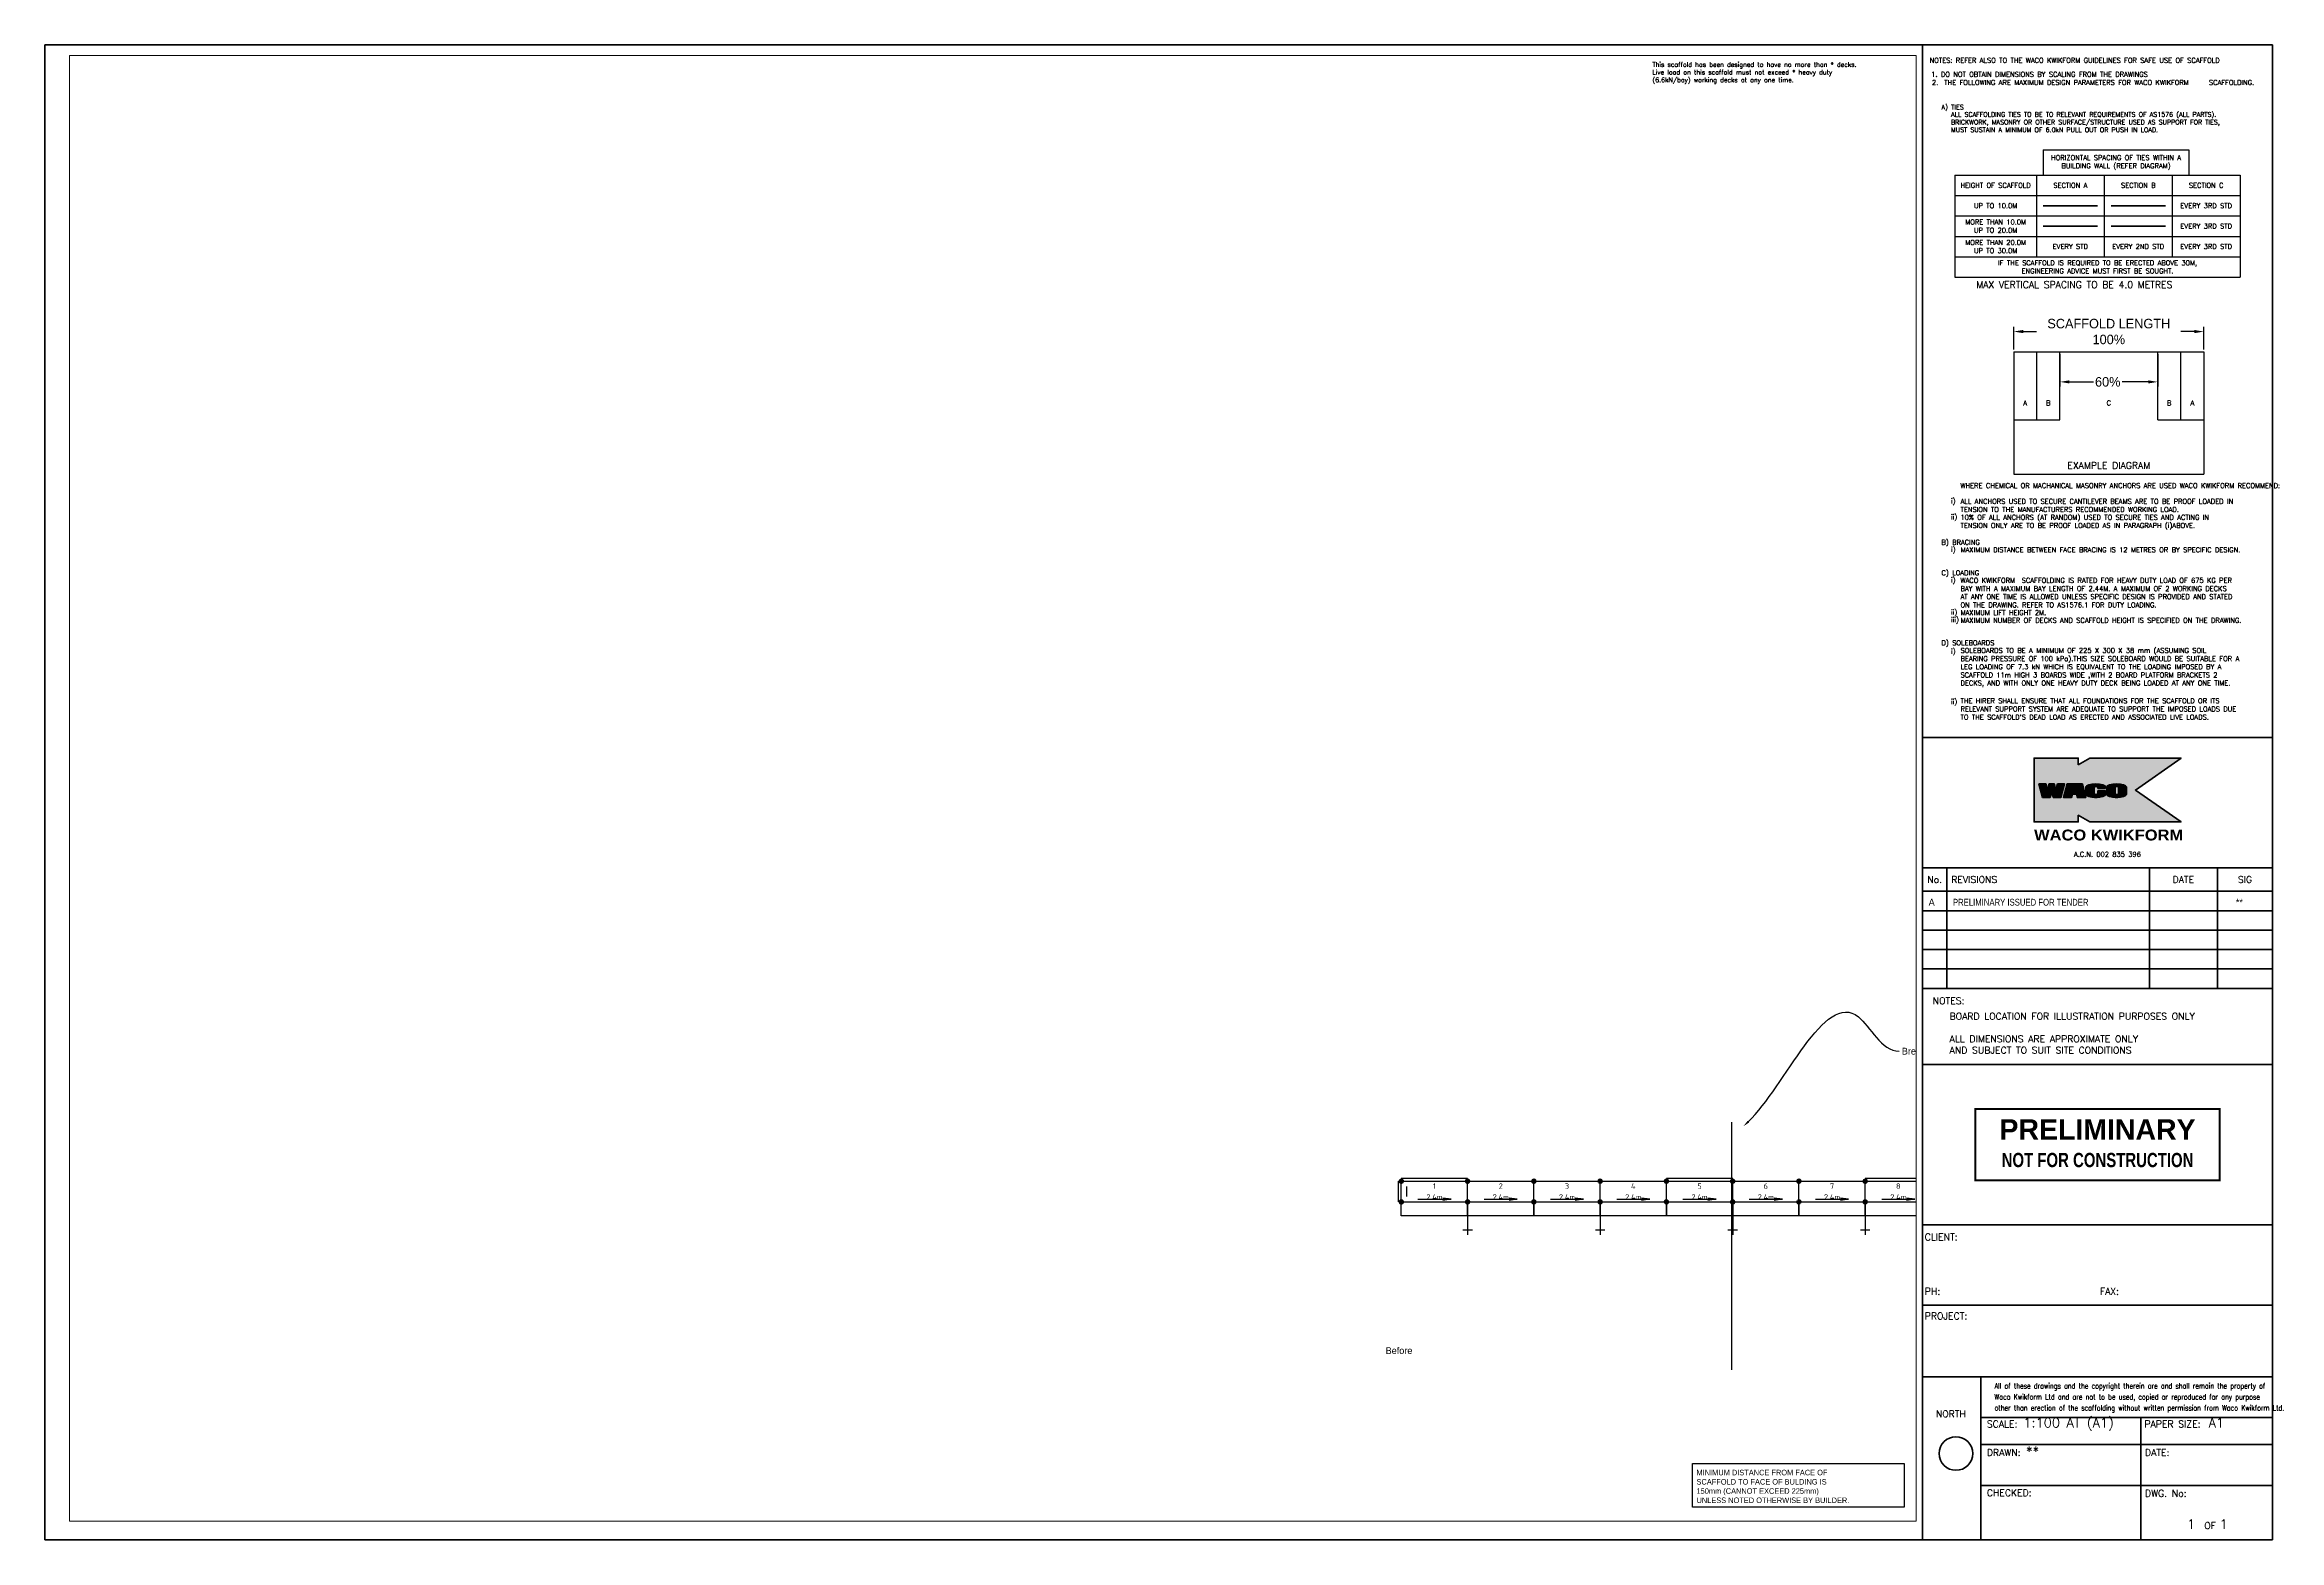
# Paper-space layout 'WACO Kwikform A1 Drawing Sheet' of a CAD drawing. Header units: millimetres. Extents: x 0 to 822, y 0 to 550.
# The model-space entities are those that its viewports show. They can reach past a viewport. Long polylines and large blocks are cut down to what shows.
import ezdxf
from ezdxf import colors
from ezdxf.entities.mleader import LeaderData, LeaderLine
from ezdxf.enums import TextEntityAlignment as Align
from ezdxf.math import Vec2, Vec3

# ---------------------------------------------------------------- set-up
doc = ezdxf.new("R2010")
doc.units = ezdxf.units.MM
doc.header["$PDMODE"] = 34
doc.header["$PDSIZE"] = -10
doc.linetypes.add('KwikScaf_DASHED', pattern=[3.75, 2.5, -1.25])
doc.linetypes.add('KwikScaf_Line', pattern=[1, 1, 0])
doc.layers.get('0').update_dxf_attribs({"linetype": 'CONTINUOUS'})
doc.layers.get('Defpoints').update_dxf_attribs({"linetype": 'CONTINUOUS'})
for name, color, linetype in [('DISTANCE', 3, 'CONTINUOUS'), ('KwikScaf Schematic', 7, 'CONTINUOUS'), ('PRELIMINARY', 7, 'CONTINUOUS'), ('RED', 8, 'CONTINUOUS')]:
    doc.layers.add(name, color=color, linetype=linetype)
for name, color, linetype, lineweight in [('Sheet 018', 10, 'CONTINUOUS', 18), ('Sheet 025', 7, 'CONTINUOUS', 25), ('Sheet 035', 5, 'CONTINUOUS', 35), ('Sheet 050', 130, 'CONTINUOUS', 50), ('Sheet 070', 180, 'CONTINUOUS', 70)]:
    doc.layers.add(name, color=color, linetype=linetype, lineweight=lineweight)
doc.layers.add('Viewport', color=7, linetype='CONTINUOUS', plot=False)
doc.styles.add('ARCH', font='archd.shx', dxfattribs={"height": 250})
doc.styles.add('KwikScaf ISO', font='isocp.shx')
doc.styles.add('ROMANS', font='romans')
doc.styles.add('STAMP', font='ARIALBD.TTF')
doc.styles.add('WACO', font='ariblk.TTF')
doc.dimstyles.new('ISO-35', dxfattribs={"dimscale": 0, "dimtxt": 3.5, "dimasz": 3.5, "dimexe": 1.75, "dimexo": 0.875, "dimgap": 0.875, "dimtad": 1, "dimdsep": 46, "dimtxsty": 'Standard', "dimcen": 3.5, "dimadec": 0, "dimazin": 0, "dimtfac": 1, "dimtmove": 2, "dimatfit": 3, "dimfxl": 1, "dimtolj": 1, "dimtzin": 0, "dimarcsym": 0})
pattern_1 = [(0, (0, 0), (0, 0.174625), [0.127, -0.047625]), (90, (0, 0), (-0.174625, 1e-17), [0.127, -0.047625])]

# ---------------------------------------------------------------- blocks, each defined once
blk = doc.blocks.new('REVDES')
at = {"style": 'ARCH'}
for tag, p in [('01', (2.31, 1.87)), ('03', (87.68, 1.87)), ('04', (115.37, 1.87))]:
    blk.add_attdef(tag, p, '', height=2.5, dxfattribs=at)
at = {"style": 'ARCH', "width": 0.85}
blk.add_attdef('02', (11.25, 1.87), '', height=2.5, dxfattribs=at)
blk = doc.blocks.new('PREL')
at = {"layer": 'RED', "const_width": 100}
blk.add_lwpolyline([(6000, 1750), (-6000, 1750), (-6000, -1750), (6000, -1750)], close=True, dxfattribs=at)
at = {"layer": 'RED', "style": 'STAMP'}
blk.add_text('PRELIMINARY', height=1000, dxfattribs=at).set_placement((0, 750), align=Align.MIDDLE)
at = {"layer": 'RED', "style": 'STAMP', "width": 0.75}
blk.add_text('NOT FOR CONSTRUCTION', height=700, dxfattribs=at).set_placement((0, -750), align=Align.MIDDLE)
blk = doc.blocks.new('*D29')
at = {"color": 0, "lineweight": -2}
for p, q in [((724.69, 437.85), (724.69, 446.22)), ((728.19, 444.47), (733.14, 444.47)), ((791.19, 444.47), (786.23, 444.47)), ((794.69, 437.85), (794.69, 446.22))]:
    blk.add_line(p, q, dxfattribs=at)
at = {"color": 0}
for points in [[(728.19, 445.06), (728.19, 443.89), (724.69, 444.47)], [(791.19, 445.06), (791.19, 443.89), (794.69, 444.47)]]:
    blk.add_solid(points, dxfattribs=at)
at = {"layer": 'Defpoints', "color": 0}
for p in [(794.69, 444.47), (724.69, 436.98), (794.69, 436.98)]:
    blk.add_point(p, dxfattribs=at)
at = {"color": 0, "insert": (759.69, 444.47), "char_height": 3.5, "attachment_point": 5}
blk.add_mtext('\\A1;SCAFFOLD LENGTH\\P100%', dxfattribs=at)
blk = doc.blocks.new('*D30')
at = {"color": 0, "lineweight": -2}
for p, q in [((741.69, 436.1), (741.69, 424.21)), ((777.69, 436.1), (777.69, 424.21)), ((745.19, 425.96), (754.05, 425.96)), ((774.19, 425.96), (764.55, 425.96))]:
    blk.add_line(p, q, dxfattribs=at)
at = {"color": 0}
for points in [[(745.19, 426.54), (745.19, 425.38), (741.69, 425.96)], [(774.19, 426.54), (774.19, 425.38), (777.69, 425.96)]]:
    blk.add_solid(points, dxfattribs=at)
at = {"layer": 'Defpoints', "color": 0}
for p in [(741.69, 436.98), (777.69, 436.98), (777.69, 425.96)]:
    blk.add_point(p, dxfattribs=at)
at = {"color": 0, "insert": (759.3, 425.96), "char_height": 3.5, "attachment_point": 5}
blk.add_mtext('\\A1;60%', dxfattribs=at)
blk = doc.blocks.new('REVISED TITLE')
at = {"layer": 'Sheet 025', "style": 'ROMANS'}
for s, p in [('CLIENT:', (-128.05, 110.15)), ('PH:', (-128.05, 90.15)), ('FAX:', (-63.6, 90.15)), ('PROJECT:', (-128.05, 81.06)), ('SCALE:', (-105.19, 41.33)), ('PAPER SIZE:', (-47.19, 41.33)), ('DRAWN:', (-105.19, 30.85)), ('DATE:', (-46.99, 30.85)), ('CHECKED:', (-105.19, 16.04)), ('DWG. No:', (-46.99, 15.86)), ('OF', (-25.18, 3.98))]:
    blk.add_text(s, height=2.5, dxfattribs=at).set_placement(p)
at = {"layer": 'Sheet 035', "style": 'ROMANS'}
for tag, p in [('CLIENT_CONTACT', (-110.61, 110.15)), ('COMPANY', (-110.61, 105.15)), ('ADDRESS_STREET', (-110.61, 100.15)), ('CITY', (-110.61, 95.15)), ('PHONE_NO.', (-110.61, 90.15)), ('FAX_NO.', (-46.16, 90.15)), ('PROJECT_TITLE:', (-110.61, 81.06)), ('PROJECT_DESCRIPTION', (-110.61, 76.06)), ('PROJECT_DESCRIPTION_2', (-110.61, 71.06)), ('PROJECT_DESCRIPTION_3', (-110.61, 66.06)), ('PROJECT_DESCRIPTION_4', (-110.61, 61.06)), ('SCALE', (-91.76, 41.33)), ('PAPER_SIZE', (-23.56, 41.33)), ('DRAFTSMAN', (-90.76, 30.85)), ('DATE', (-35.55, 30.85)), ('DWG_NO', (-46.15, 9.93))]:
    blk.add_attdef(tag, p, '', height=3.5, dxfattribs=at)
for tag, p in [('PAGE_NO.', (-30.05, 3.98)), ('OF_PAGES.', (-18.05, 3.98))]:
    blk.add_attdef(tag, text='', height=3.5, dxfattribs=at).set_placement(p, align=Align.CENTER)
blk = doc.blocks.new('WACO LOGO')
h = blk.add_hatch()
h.set_pattern_fill('ANGLE', color=140, scale=0.025, style=0)
h.set_pattern_definition(pattern_1)
h.paths.add_polyline_path([(493.69, 275.27), (494.27, 273.1), (497.09, 273.1), (498.42, 278.06), (495.82, 278.06), (495.23, 275.87), (494.64, 278.06), (492.73, 278.06), (492.14, 275.87), (491.55, 278.06), (488.96, 278.06), (490.29, 273.1), (493.11, 273.1)])
h = blk.add_hatch()
h.set_pattern_fill('ANGLE', color=140, scale=0.025, style=0)
h.set_pattern_definition(pattern_1)
h.paths.add_polyline_path([(504.96, 278.06), (499.32, 278.06), (497.99, 273.1), (501.01, 273.1), (501.33, 274.31), (502.79, 274.31), (503.11, 273.1), (506.29, 273.1)])
h.paths.add_polyline_path([(502.14, 276.71), (502.6, 274.99), (501.68, 274.99)], flags=16)
h = blk.add_hatch()
h.set_pattern_fill('ANGLE', color=140, scale=0.025, style=0)
h.set_pattern_definition(pattern_1)
edge = h.paths.add_edge_path()
edge.add_ellipse((509.97, 276.84), major_axis=(-0.658, 0), ratio=0.455652, start_angle=180, end_angle=360, ccw=False)
edge.add_line((510.63, 276.84), (510.63, 276.42))
edge.add_line((510.63, 276.42), (513.49, 276.42))
edge.add_line((513.49, 276.42), (513.49, 276.96))
edge.add_ellipse((509.88, 276.96), major_axis=(-3.61, 0), ratio=0.304653, start_angle=180, end_angle=360)
edge.add_line((506.27, 276.96), (506.27, 274.2))
edge.add_ellipse((509.88, 274.2), major_axis=(-3.61, 0), ratio=0.304653, start_angle=0, end_angle=180)
edge.add_line((513.49, 274.2), (513.49, 275.5))
edge.add_line((513.49, 275.5), (510.63, 275.5))
edge.add_line((510.63, 275.5), (510.63, 274.44))
edge.add_ellipse((509.97, 274.48), major_axis=(-0.658, 0), ratio=0.455652, start_angle=0, end_angle=180, ccw=False)
edge.add_line((509.31, 274.48), (509.31, 276.88))
h = blk.add_hatch()
h.set_pattern_fill('ANGLE', color=140, scale=0.025, style=0)
h.set_pattern_definition(pattern_1)
edge = h.paths.add_edge_path()
edge.add_ellipse((517.56, 276.96), major_axis=(-3.61, 0), ratio=0.304653, start_angle=180, end_angle=360)
edge.add_line((513.95, 276.96), (513.95, 274.2))
edge.add_ellipse((517.56, 274.2), major_axis=(-3.61, 0), ratio=0.304653, start_angle=0, end_angle=180)
edge.add_line((521.17, 274.2), (521.17, 276.96))
edge = h.paths.add_edge_path(flags=16)
edge.add_ellipse((517.65, 276.84), major_axis=(-0.658, 0), ratio=0.455652, start_angle=180, end_angle=360, ccw=False)
edge.add_line((518.31, 276.84), (518.31, 274.44))
edge.add_ellipse((517.65, 274.48), major_axis=(-0.658, 0), ratio=0.455652, start_angle=0, end_angle=180, ccw=False)
edge.add_line((517, 274.48), (517, 276.88))
at = {"layer": 'Sheet 070'}
h = blk.add_hatch(color=51, dxfattribs=at)
h.paths.add_polyline_path([(501.68, 274.99), (502.6, 274.99), (502.14, 276.71)], flags=0)
h.paths.add_polyline_path([(506.29, 273.1), (504.96, 278.06), (499.32, 278.06), (497.99, 273.1), (501.01, 273.1), (501.33, 274.31), (502.79, 274.31), (503.11, 273.1)], flags=16)
h.paths.add_polyline_path([(490.29, 273.1), (488.96, 278.06), (491.55, 278.06), (492.14, 275.87), (492.73, 278.06), (494.64, 278.06), (495.23, 275.87), (495.82, 278.06), (498.42, 278.06), (497.09, 273.1), (494.27, 273.1), (493.69, 275.27), (493.11, 273.1)], flags=16)
h.paths.add_polyline_path([(503.44, 285.06), (503.44, 287.56), (487.19, 287.56), (487.19, 264.06), (503.44, 264.06), (503.44, 266.56), (507.77, 264.06), (541.27, 264.06), (524.49, 275.81), (541.27, 287.56), (507.77, 287.56)])
edge = h.paths.add_edge_path(flags=16)
edge.add_line((510.63, 274.48), (510.63, 275.5))
edge.add_line((510.63, 275.5), (513.49, 275.5))
edge.add_line((513.49, 275.5), (513.49, 274.2))
edge.add_ellipse((509.88, 274.2), major_axis=(-3.61, 0), ratio=0.304653, start_angle=0, end_angle=180, ccw=False)
edge.add_line((506.27, 274.2), (506.27, 276.96))
edge.add_ellipse((509.88, 276.96), major_axis=(-3.61, 0), ratio=0.304653, start_angle=180, end_angle=360, ccw=False)
edge.add_line((513.49, 276.96), (513.49, 276.42))
edge.add_line((513.49, 276.42), (510.63, 276.42))
edge.add_line((510.63, 276.42), (510.63, 276.84))
edge.add_ellipse((509.97, 276.84), major_axis=(-0.658, 0), ratio=0.455652, start_angle=180, end_angle=360)
edge.add_line((509.31, 276.84), (509.31, 274.48))
edge.add_ellipse((509.97, 274.48), major_axis=(-0.658, 0), ratio=0.455652, start_angle=0, end_angle=180)
edge = h.paths.add_edge_path(flags=16)
edge.add_ellipse((517.56, 274.2), major_axis=(-3.61, 0), ratio=0.304653, start_angle=0, end_angle=180, ccw=False)
edge.add_line((513.95, 274.2), (513.95, 276.96))
edge.add_ellipse((517.56, 276.96), major_axis=(-3.61, 0), ratio=0.304653, start_angle=180, end_angle=360, ccw=False)
edge.add_line((521.17, 276.96), (521.17, 274.2))
edge = h.paths.add_edge_path(flags=0)
edge.add_line((517, 276.84), (517, 274.48))
edge.add_ellipse((517.65, 274.48), major_axis=(-0.658, 0), ratio=0.455652, start_angle=0, end_angle=180)
edge.add_line((518.31, 274.48), (518.31, 276.84))
edge.add_ellipse((517.65, 276.84), major_axis=(-0.658, 0), ratio=0.455652, start_angle=180, end_angle=360)
for p, q in [((506.27, 276.96), (506.27, 274.2)), ((509.31, 276.84), (509.31, 274.48)), ((510.63, 276.84), (510.63, 276.42)), ((510.63, 276.42), (513.49, 276.42)), ((513.49, 276.42), (513.49, 276.96)), ((513.95, 276.96), (513.95, 274.2)), ((517, 276.84), (517, 274.48)), ((518.31, 276.84), (518.31, 274.48)), ((521.17, 274.2), (521.17, 276.96))]:
    blk.add_line(p, q, dxfattribs=at)
at = {"layer": 'Sheet 070', "color": 7}
blk.add_lwpolyline([(503.44, 285.06), (503.44, 287.56), (487.19, 287.56), (487.19, 264.06), (503.44, 264.06), (503.44, 266.56), (507.77, 264.06), (541.27, 264.06), (524.49, 275.81), (541.27, 287.56), (507.77, 287.56)], close=True, dxfattribs=at)
at = {"layer": 'Sheet 070'}
for points in [[(490.29, 273.1), (488.96, 278.06), (491.55, 278.06), (492.14, 275.87), (492.73, 278.06), (494.64, 278.06), (495.23, 275.87), (495.82, 278.06), (498.42, 278.06), (497.09, 273.1), (494.27, 273.1), (493.69, 275.27), (493.11, 273.1), (490.29, 273.1)], [(506.29, 273.1), (504.96, 278.06), (499.32, 278.06), (497.99, 273.1), (501.01, 273.1), (501.33, 274.31), (502.79, 274.31), (503.11, 273.1)], [(501.68, 274.99), (502.6, 274.99), (502.14, 276.71)]]:
    blk.add_lwpolyline(points, close=True, dxfattribs=at)
blk.add_lwpolyline([(510.63, 274.48), (510.63, 275.5), (513.49, 275.5), (513.49, 274.2)], dxfattribs=at)
for centre, major_axis, ratio in [((509.88, 276.96), (-3.61, 0), 0.304653), ((509.97, 276.84), (-0.658, 0), 0.455652), ((517.56, 276.96), (-3.61, 0), 0.304653), ((517.65, 276.84), (-0.658, 0), 0.455652)]:
    blk.add_ellipse(centre, major_axis=major_axis, ratio=ratio, start_param=3.141593, end_param=6.283185, dxfattribs=at)
at = {"layer": 'Sheet 070', "extrusion": (0, 0, -1)}
for centre, major_axis, ratio in [((509.88, 274.2), (-3.61, 0), 0.304653), ((509.97, 274.48), (-0.658, 0), 0.455652), ((517.56, 274.2), (-3.61, 0), 0.304653), ((517.65, 274.48), (-0.658, 0), 0.455652)]:
    blk.add_ellipse(centre, major_axis=major_axis, ratio=ratio, start_param=3.141593, end_param=6.283185, dxfattribs=at)

msp = doc.modelspace()

# ---------------------------------------------------------------- linework, layer by layer
msp.add_line((57182, 12275), (57182, 3154))
at = {"layer": 'KwikScaf Schematic', "color": 3, "linetype": 'KwikScaf_DASHED'}
for p, q in [((44925, 9336), (44925, 10098)), ((47464, 10198), (45025, 10198)), ((45225, 9536), (45225, 9898)), ((57220, 10198), (54781, 10198)), ((64537, 10198), (62098, 10198))]:
    msp.add_line(p, q, dxfattribs=at)
at = {"layer": 'KwikScaf Schematic', "color": 3, "linetype": 'KwikScaf_Line'}
for p, q in [((45025, 10098), (47464, 10098)), ((45025, 9336), (45025, 10098)), ((47464, 9336), (47464, 10098)), ((47464, 10098), (49903, 10098)), ((49903, 9336), (49903, 10098)), ((49903, 10098), (52342, 10098)), ((52342, 9336), (52342, 10098)), ((52342, 10098), (54781, 10098)), ((54781, 9336), (54781, 10098)), ((54781, 10098), (57220, 10098)), ((57220, 9336), (57220, 10098)), ((57220, 10098), (59659, 10098)), ((59659, 9336), (59659, 10098)), ((59659, 10098), (62098, 10098)), ((62098, 9336), (62098, 10098)), ((62098, 10098), (64537, 10098)), ((45025, 9336), (47464, 9336)), ((45025, 8828), (45025, 9336)), ((45634, 9431), (46854, 9431)), ((46854, 9431), (46549, 9479)), ((46854, 9431), (46549, 9383)), ((47464, 9336), (47464, 8828)), ((47464, 9336), (49903, 9336)), ((47464, 8828), (47464, 9336)), ((48073, 9431), (49293, 9431)), ((49293, 9431), (48988, 9479)), ((49293, 9431), (48988, 9383)), ((49903, 9336), (49903, 8828)), ((49903, 9336), (52342, 9336)), ((49903, 8828), (49903, 9336)), ((50512, 9431), (51732, 9431)), ((51732, 9431), (51427, 9479)), ((51732, 9431), (51427, 9383)), ((52342, 9336), (52342, 8828)), ((52342, 9336), (54781, 9336)), ((52342, 8828), (52342, 9336)), ((52951, 9431), (54171, 9431)), ((54171, 9431), (53866, 9479)), ((54171, 9431), (53866, 9383)), ((54781, 9336), (54781, 8828)), ((54781, 9336), (57220, 9336)), ((54781, 8828), (54781, 9336)), ((55390, 9431), (56610, 9431)), ((56610, 9431), (56305, 9479)), ((56610, 9431), (56305, 9383)), ((57220, 9336), (57220, 8828)), ((57220, 9336), (59659, 9336)), ((57220, 8828), (57220, 9336)), ((57829, 9431), (59049, 9431)), ((59049, 9431), (58744, 9479)), ((59049, 9431), (58744, 9383)), ((59659, 9336), (59659, 8828)), ((59659, 9336), (62098, 9336)), ((59659, 8828), (59659, 9336)), ((60268, 9431), (61488, 9431)), ((61488, 9431), (61183, 9479)), ((61488, 9431), (61183, 9383)), ((62098, 9336), (62098, 8828)), ((62098, 9336), (64537, 9336)), ((62098, 8828), (62098, 9336)), ((62707, 9431), (63927, 9431)), ((63927, 9431), (63622, 9479)), ((63927, 9431), (63622, 9383)), ((47464, 8828), (45025, 8828)), ((47289, 8303), (47639, 8303)), ((47464, 8828), (47464, 8128)), ((49903, 8828), (47464, 8828)), ((52342, 8828), (49903, 8828)), ((52167, 8303), (52517, 8303)), ((52342, 8828), (52342, 8128)), ((54781, 8828), (52342, 8828)), ((57220, 8828), (54781, 8828)), ((57045, 8303), (57395, 8303)), ((57220, 8828), (57220, 8128)), ((59659, 8828), (57220, 8828)), ((62098, 8828), (59659, 8828)), ((61923, 8303), (62273, 8303)), ((62098, 8828), (62098, 8128)), ((64537, 8828), (62098, 8828))]:
    msp.add_line(p, q, dxfattribs=at)
for points in [[(45025, 10148, 100, 100, -0.198912), (45060, 10133, 100, 100, -0.198912), (45075, 10098, 100, 100, -0.198912), (45060, 10062, 100, 100, -0.198912), (45025, 10048, 100, 100, -0.198912), (44989, 10062, 100, 100, -0.198912), (44975, 10098, 100, 100, -0.198912), (44989, 10133, 100, 100, -0.198912)], [(47464, 10148, 100, 100, -0.198912), (47499, 10133, 100, 100, -0.198912), (47514, 10098, 100, 100, -0.198912), (47499, 10062, 100, 100, -0.198912), (47464, 10048, 100, 100, -0.198912), (47428, 10062, 100, 100, -0.198912), (47414, 10098, 100, 100, -0.198912), (47428, 10133, 100, 100, -0.198912)], [(47464, 10148, 100, 100, -0.198912), (47499, 10133, 100, 100, -0.198912), (47514, 10098, 100, 100, -0.198912), (47499, 10062, 100, 100, -0.198912), (47464, 10048, 100, 100, -0.198912), (47428, 10062, 100, 100, -0.198912), (47414, 10098, 100, 100, -0.198912), (47428, 10133, 100, 100, -0.198912)], [(49903, 10148, 100, 100, -0.198912), (49938, 10133, 100, 100, -0.198912), (49953, 10098, 100, 100, -0.198912), (49938, 10062, 100, 100, -0.198912), (49903, 10048, 100, 100, -0.198912), (49867, 10062, 100, 100, -0.198912), (49853, 10098, 100, 100, -0.198912), (49867, 10133, 100, 100, -0.198912)], [(49903, 10148, 100, 100, -0.198912), (49938, 10133, 100, 100, -0.198912), (49953, 10098, 100, 100, -0.198912), (49938, 10062, 100, 100, -0.198912), (49903, 10048, 100, 100, -0.198912), (49867, 10062, 100, 100, -0.198912), (49853, 10098, 100, 100, -0.198912), (49867, 10133, 100, 100, -0.198912)], [(52342, 10148, 100, 100, -0.198912), (52377, 10133, 100, 100, -0.198912), (52392, 10098, 100, 100, -0.198912), (52377, 10062, 100, 100, -0.198912), (52342, 10048, 100, 100, -0.198912), (52306, 10062, 100, 100, -0.198912), (52292, 10098, 100, 100, -0.198912), (52306, 10133, 100, 100, -0.198912)], [(52342, 10148, 100, 100, -0.198912), (52377, 10133, 100, 100, -0.198912), (52392, 10098, 100, 100, -0.198912), (52377, 10062, 100, 100, -0.198912), (52342, 10048, 100, 100, -0.198912), (52306, 10062, 100, 100, -0.198912), (52292, 10098, 100, 100, -0.198912), (52306, 10133, 100, 100, -0.198912)], [(54781, 10148, 100, 100, -0.198912), (54816, 10133, 100, 100, -0.198912), (54831, 10098, 100, 100, -0.198912), (54816, 10062, 100, 100, -0.198912), (54781, 10048, 100, 100, -0.198912), (54745, 10062, 100, 100, -0.198912), (54731, 10098, 100, 100, -0.198912), (54745, 10133, 100, 100, -0.198912)], [(54781, 10148, 100, 100, -0.198912), (54816, 10133, 100, 100, -0.198912), (54831, 10098, 100, 100, -0.198912), (54816, 10062, 100, 100, -0.198912), (54781, 10048, 100, 100, -0.198912), (54745, 10062, 100, 100, -0.198912), (54731, 10098, 100, 100, -0.198912), (54745, 10133, 100, 100, -0.198912)], [(57220, 10148, 100, 100, -0.198912), (57255, 10133, 100, 100, -0.198912), (57270, 10098, 100, 100, -0.198912), (57255, 10062, 100, 100, -0.198912), (57220, 10048, 100, 100, -0.198912), (57184, 10062, 100, 100, -0.198912), (57170, 10098, 100, 100, -0.198912), (57184, 10133, 100, 100, -0.198912)], [(57220, 10148, 100, 100, -0.198912), (57255, 10133, 100, 100, -0.198912), (57270, 10098, 100, 100, -0.198912), (57255, 10062, 100, 100, -0.198912), (57220, 10048, 100, 100, -0.198912), (57184, 10062, 100, 100, -0.198912), (57170, 10098, 100, 100, -0.198912), (57184, 10133, 100, 100, -0.198912)], [(59659, 10148, 100, 100, -0.198912), (59694, 10133, 100, 100, -0.198912), (59709, 10098, 100, 100, -0.198912), (59694, 10062, 100, 100, -0.198912), (59659, 10048, 100, 100, -0.198912), (59623, 10062, 100, 100, -0.198912), (59609, 10098, 100, 100, -0.198912), (59623, 10133, 100, 100, -0.198912)], [(59659, 10148, 100, 100, -0.198912), (59694, 10133, 100, 100, -0.198912), (59709, 10098, 100, 100, -0.198912), (59694, 10062, 100, 100, -0.198912), (59659, 10048, 100, 100, -0.198912), (59623, 10062, 100, 100, -0.198912), (59609, 10098, 100, 100, -0.198912), (59623, 10133, 100, 100, -0.198912)], [(62098, 10148, 100, 100, -0.198912), (62133, 10133, 100, 100, -0.198912), (62148, 10098, 100, 100, -0.198912), (62133, 10062, 100, 100, -0.198912), (62098, 10048, 100, 100, -0.198912), (62062, 10062, 100, 100, -0.198912), (62048, 10098, 100, 100, -0.198912), (62062, 10133, 100, 100, -0.198912)], [(62098, 10148, 100, 100, -0.198912), (62133, 10133, 100, 100, -0.198912), (62148, 10098, 100, 100, -0.198912), (62133, 10062, 100, 100, -0.198912), (62098, 10048, 100, 100, -0.198912), (62062, 10062, 100, 100, -0.198912), (62048, 10098, 100, 100, -0.198912), (62062, 10133, 100, 100, -0.198912)], [(47464, 9386, 100, 100, -0.198912), (47499, 9371, 100, 100, -0.198912), (47514, 9336, 100, 100, -0.198912), (47499, 9300, 100, 100, -0.198912), (47464, 9286, 100, 100, -0.198912), (47428, 9300, 100, 100, -0.198912), (47414, 9336, 100, 100, -0.198912), (47428, 9371, 100, 100, -0.198912)], [(49903, 9386, 100, 100, -0.198912), (49938, 9371, 100, 100, -0.198912), (49953, 9336, 100, 100, -0.198912), (49938, 9300, 100, 100, -0.198912), (49903, 9286, 100, 100, -0.198912), (49867, 9300, 100, 100, -0.198912), (49853, 9336, 100, 100, -0.198912), (49867, 9371, 100, 100, -0.198912)], [(52342, 9386, 100, 100, -0.198912), (52377, 9371, 100, 100, -0.198912), (52392, 9336, 100, 100, -0.198912), (52377, 9300, 100, 100, -0.198912), (52342, 9286, 100, 100, -0.198912), (52306, 9300, 100, 100, -0.198912), (52292, 9336, 100, 100, -0.198912), (52306, 9371, 100, 100, -0.198912)], [(54781, 9386, 100, 100, -0.198912), (54816, 9371, 100, 100, -0.198912), (54831, 9336, 100, 100, -0.198912), (54816, 9300, 100, 100, -0.198912), (54781, 9286, 100, 100, -0.198912), (54745, 9300, 100, 100, -0.198912), (54731, 9336, 100, 100, -0.198912), (54745, 9371, 100, 100, -0.198912)], [(57220, 9386, 100, 100, -0.198912), (57255, 9371, 100, 100, -0.198912), (57270, 9336, 100, 100, -0.198912), (57255, 9300, 100, 100, -0.198912), (57220, 9286, 100, 100, -0.198912), (57184, 9300, 100, 100, -0.198912), (57170, 9336, 100, 100, -0.198912), (57184, 9371, 100, 100, -0.198912)], [(59659, 9386, 100, 100, -0.198912), (59694, 9371, 100, 100, -0.198912), (59709, 9336, 100, 100, -0.198912), (59694, 9300, 100, 100, -0.198912), (59659, 9286, 100, 100, -0.198912), (59623, 9300, 100, 100, -0.198912), (59609, 9336, 100, 100, -0.198912), (59623, 9371, 100, 100, -0.198912)], [(62098, 9386, 100, 100, -0.198912), (62133, 9371, 100, 100, -0.198912), (62148, 9336, 100, 100, -0.198912), (62133, 9300, 100, 100, -0.198912), (62098, 9286, 100, 100, -0.198912), (62062, 9300, 100, 100, -0.198912), (62048, 9336, 100, 100, -0.198912), (62062, 9371, 100, 100, -0.198912)]]:
    msp.add_lwpolyline(points, format="xyseb", close=True, dxfattribs=at)
at = {"layer": 'KwikScaf Schematic', "color": 3, "linetype": 'KwikScaf_Line', "const_width": 100}
for points in [[(45025, 9386, -0.198912), (45060, 9371, -0.198912), (45075, 9336, -0.198912), (45060, 9300, -0.198912), (45025, 9286, -0.198912), (44989, 9300, -0.198912), (44975, 9336, -0.198912), (44989, 9371, -0.198912)], [(47464, 9386, -0.198912), (47499, 9371, -0.198912), (47514, 9336, -0.198912), (47499, 9300, -0.198912), (47464, 9286, -0.198912), (47428, 9300, -0.198912), (47414, 9336, -0.198912), (47428, 9371, -0.198912)], [(49903, 9386, -0.198912), (49938, 9371, -0.198912), (49953, 9336, -0.198912), (49938, 9300, -0.198912), (49903, 9286, -0.198912), (49867, 9300, -0.198912), (49853, 9336, -0.198912), (49867, 9371, -0.198912)], [(52342, 9386, -0.198912), (52377, 9371, -0.198912), (52392, 9336, -0.198912), (52377, 9300, -0.198912), (52342, 9286, -0.198912), (52306, 9300, -0.198912), (52292, 9336, -0.198912), (52306, 9371, -0.198912)], [(54781, 9386, -0.198912), (54816, 9371, -0.198912), (54831, 9336, -0.198912), (54816, 9300, -0.198912), (54781, 9286, -0.198912), (54745, 9300, -0.198912), (54731, 9336, -0.198912), (54745, 9371, -0.198912)], [(57220, 9386, -0.198912), (57255, 9371, -0.198912), (57270, 9336, -0.198912), (57255, 9300, -0.198912), (57220, 9286, -0.198912), (57184, 9300, -0.198912), (57170, 9336, -0.198912), (57184, 9371, -0.198912)], [(59659, 9386, -0.198912), (59694, 9371, -0.198912), (59709, 9336, -0.198912), (59694, 9300, -0.198912), (59659, 9286, -0.198912), (59623, 9300, -0.198912), (59609, 9336, -0.198912), (59623, 9371, -0.198912)], [(62098, 9386, -0.198912), (62133, 9371, -0.198912), (62148, 9336, -0.198912), (62133, 9300, -0.198912), (62098, 9286, -0.198912), (62062, 9300, -0.198912), (62048, 9336, -0.198912), (62062, 9371, -0.198912)]]:
    msp.add_lwpolyline(points, format="xyb", close=True, dxfattribs=at)

# ---------------------------------------------------------------- texts
at = {"insert": (44447, 3991), "char_height": 250, "width": 8883.58, "attachment_point": 1, "style": 'ARCH'}
msp.add_mtext('Before', dxfattribs=at)
at = {"layer": 'KwikScaf Schematic', "style": 'KwikScaf ISO'}
for s, p in [('1', (46244, 9917)), ('2', (48683, 9917)), ('3', (51122, 9917)), ('4', (53561, 9917)), ('5', (56000, 9917)), ('6', (58439, 9917)), ('7', (60878, 9917)), ('8', (63317, 9917)), ('2.4m', (46244, 9517)), ('2.4m', (48683, 9517)), ('2.4m', (51122, 9517)), ('2.4m', (53561, 9517)), ('2.4m', (56000, 9517)), ('2.4m', (58439, 9517)), ('2.4m', (60878, 9517)), ('2.4m', (63317, 9517))]:
    msp.add_text(s, height=200, dxfattribs=at).set_placement(p, align=Align.MIDDLE_CENTER)

# ---------------------------------------------------------------- leaders
ml = msp.add_multileader_mtext('Standard')
ml.set_content('Break 2', color=256)
ml.set_leader_properties(color=256, linetype='ByLayer', lineweight=-1)
ml.build(insert=Vec2(0, 0))
ml.multileader.update_dxf_attribs({"leader_type": 2, "text_left_attachment_type": 2, "text_right_attachment_type": 2, "dogleg_length": 0.36, "arrow_head_size": 250})
ctx = ml.context
ctx.base_point, ctx.char_height, ctx.arrow_head_size, ctx.landing_gap_size, ctx.plane_origin = Vec3(63346, 14881), 250, 250, 100, Vec3(57617, 12117)
ctx.left_attachment, ctx.right_attachment = 2, 2
notes = []
notes.append((ctx, [(0, (1, 1, 0), (63346, 14881), (1, 0), 0.36, [(0, [(57617, 12117), (61845, 16145)], 0, [])])]))
ctx.mtext.insert, ctx.mtext.flow_direction = Vec3(63446, 15006), 5
for ctx, leaders in notes:
    for number, flags, end, landing, length, lines in leaders:
        leader = LeaderData()
        leader.index, (leader.has_last_leader_line, leader.has_dogleg_vector, leader.attachment_direction) = number, flags
        leader.last_leader_point, leader.dogleg_vector, leader.dogleg_length = Vec3(end), Vec3(landing), length
        for number, points, colour, breaks in lines:
            line = LeaderLine()
            line.index, line.vertices, line.color, line.breaks = number, Vec3.list(points), colors.encode_raw_color(colour), breaks
            leader.lines.append(line)
        ctx.leaders.append(leader)

psp = doc.layouts.new('WACO Kwikform A1 Drawing Sheet')

# ---------------------------------------------------------------- linework, layer by layer
at = {"layer": 'DISTANCE'}
psp.add_lwpolyline([(606.423, 28.066), (684.365, 28.066), (684.365, 11.949), (606.423, 11.949)], close=True, dxfattribs=at)
at = {"layer": 'Sheet 025', "color": 7}
for p, q in [((735.533, 511.3), (789.189, 511.3)), ((735.533, 511.3), (735.533, 502.002)), ((789.189, 511.3), (789.189, 502.002)), ((703.04, 502.002), (808.04, 502.002)), ((703.04, 502.002), (703.04, 464.502)), ((733.04, 502.002), (733.04, 472.002)), ((758.04, 502.002), (758.04, 472.002)), ((783.04, 502.002), (783.04, 472.002)), ((808.04, 502.002), (808.04, 464.502)), ((703.04, 494.502), (808.04, 494.502)), ((703.04, 487.002), (808.04, 487.002)), ((703.04, 479.502), (808.04, 479.502)), ((703.04, 472.002), (808.04, 472.002)), ((703.04, 464.502), (808.04, 464.502)), ((724.685, 436.977), (724.685, 391.977)), ((724.685, 436.977), (794.685, 436.977)), ((733.185, 411.977), (733.185, 436.977)), ((741.685, 411.977), (741.685, 436.977)), ((777.685, 411.977), (777.685, 436.977)), ((786.185, 411.977), (786.185, 436.977)), ((794.685, 436.977), (794.685, 391.977)), ((724.685, 411.977), (741.685, 411.977)), ((777.685, 411.977), (794.685, 411.977)), ((724.685, 391.977), (794.685, 391.977))]:
    psp.add_line(p, q, dxfattribs=at)
at = {"layer": 'Sheet 050', "color": 7}
for p, q in [((700.13, 202.862), (700.13, 247.241)), ((774.636, 202.862), (774.636, 247.241)), ((799.636, 202.862), (799.636, 247.241)), ((691.08, 238.562), (820, 238.562)), ((691.08, 231.422), (820, 231.422)), ((691.08, 224.282), (820, 224.282)), ((691.08, 217.142), (820, 217.142)), ((691.08, 210.002), (820, 210.002)), ((712.537, 45), (820, 45)), ((771.5, 0), (771.5, 45)), ((712.537, 35), (820, 35)), ((712.537, 20), (820, 20))]:
    psp.add_line(p, q, dxfattribs=at)
at = {"layer": 'Sheet 070', "color": 7}
for p, q in [((0, 550), (820, 550)), ((0, 0), (0, 550)), ((691.08, 550), (691.08, 0)), ((820, 550), (820, 0)), ((735.54, 490.752), (755.54, 490.752)), ((760.54, 490.752), (780.54, 490.752)), ((735.54, 483.252), (755.54, 483.252)), ((760.54, 483.252), (780.54, 483.252)), ((691.08, 295.143), (820, 295.143)), ((691.08, 247.241), (820, 247.241)), ((691.08, 202.862), (820, 202.862)), ((691.08, 174.812), (820, 174.812)), ((691.095, 115.865), (820, 115.865)), ((691.095, 86.347), (820, 86.347)), ((691.08, 60), (820, 60)), ((712.537, -0.18), (712.537, 59.82)), ((820, 0), (0, 0))]:
    psp.add_line(p, q, dxfattribs=at)
psp.add_circle((703.412, 31.743), 6.188, dxfattribs=at)

# ---------------------------------------------------------------- block references
psp.add_blockref('WACO LOGO', (245, 0))
at = {"color": 7}
ref = psp.add_blockref('REVDES', (691.08, 231.422), dxfattribs=at)
ref.add_attrib('01', 'A', (693.387, 233.295), dxfattribs={"height": 2.5, "style": 'ARCH'})
ref.add_attrib('02', 'PRELIMINARY ISSUED FOR TENDER', (702.328, 233.295), dxfattribs={"height": 2.5, "style": 'ARCH', "width": 0.85})
ref.add_attrib('04', '**', (806.452, 233.295), dxfattribs={"height": 2.5, "style": 'ARCH'})
psp.add_blockref('REVISED TITLE', (820, 0)).add_auto_attribs({'SCALE': '1:100 AT (A1)', 'PAPER_SIZE': 'A1', 'DRAFTSMAN': '**', 'PAGE_NO.': '1', 'OF_PAGES.': '1'})
at = {"layer": 'PRELIMINARY', "color": 7, "xscale": 0.0075, "yscale": 0.0075, "zscale": 0.0075}
psp.add_blockref('PREL', (755.54, 145.338), dxfattribs=at)

# ---------------------------------------------------------------- texts
at = {"layer": 'DISTANCE', "style": 'ARCH'}
for s, p in [('MINIMUM DISTANCE FROM FACE OF ', (607.944, 23.716)), ('SCAFFOLD TO FACE OF BULDING IS', (607.944, 20.316)), ('150mm (CANNOT EXCEED 225mm)', (607.944, 16.916)), ('UNLESS NOTED OTHERWISE BY BUILDER.', (607.944, 13.516))]:
    psp.add_text(s, height=2.04, dxfattribs=at).set_placement(p)
at = {"layer": 'Sheet 018', "color": 7, "style": 'ROMANS'}
for s, height, p in [('NOTES: REFER ALSO TO THE WACO KWIKFORM GUIDELINES FOR SAFE USE OF SCAFFOLD', 1.8, (693.735, 543.351)), ('1. DO NOT OBTAIN DIMENSIONS BY SCALING FROM THE DRAWINGS', 1.8, (694.353, 538.204)), ('2.', 1.8, (694.611, 535.204)), ('A) TIES', 1.7249, (698.111, 526.204)), ('i)', 1.8, (701.611, 381.262)), ('ii)', 1.8, (701.611, 375.39)), ('B) BRACING', 1.8, (698.111, 366.076)), ('i)', 1.8, (701.611, 363.434)), ('C) LOADING', 1.8, (698.111, 354.827)), ('i)', 1.8, (701.611, 352.186)), ('ii)', 1.8, (701.611, 340.342)), ('iii)', 1.8, (701.611, 337.582)), ('D) SOLEBOARDS', 1.8, (698.111, 329.06)), ('i)', 1.8, (701.611, 325.975)), ('ii)', 1.8, (701.611, 307.456))]:
    psp.add_text(s, height=height, dxfattribs=at).set_placement(p)
for s, p in [('A', (728.935, 418.227)), ('B', (737.435, 418.227)), ('C', (759.685, 418.227)), ('B', (781.935, 418.227)), ('A', (790.435, 418.227))]:
    psp.add_text(s, height=1.8, dxfattribs=at).set_placement(p, align=Align.MIDDLE_CENTER)
at = {"layer": 'Sheet 018', "color": 7, "style": 'WACO', "width": 0.982356}
psp.add_text('WACO KWIKFORM', height=4, dxfattribs=at).set_placement((732.189, 257.266), (787.077, 257.266), align=Align.FIT)
at = {"layer": 'Sheet 018', "color": 7, "style": 'ROMANS'}
psp.add_text('A.C.N. 002 835 396', height=1.8, dxfattribs=at).set_placement((759.181, 251.284), align=Align.CENTER)
at = {"layer": 'Sheet 018', "color": 7, "style": 'ROMANS', "width": 0.7}
for s, p in [('All of these drawings and the copyright therein are and shall remain the property of ', (717.637, 55.615)), ('Waco Kwikform Ltd and are not to be used, copied or reproduced for any purpose ', (717.637, 51.567)), ('other than erection of the scaffolding without written permission from Waco Kwikform Ltd.', (717.637, 47.52))]:
    psp.add_text(s, height=2, dxfattribs=at).set_placement(p)
at = {"layer": 'Sheet 018', "color": 7, "style": 'ROMANS'}
for s, insert, char_height, width, attachment_point in [('This scaffold has been designed to have no more than * decks.\\PLive load on this scaffold must not exceed * heavy duty \\P(6.6kN/bay) working decks at any one time.', (591.721, 543.564), 1.69993, 95.7239, 1), ('THE FOLLOWING ARE MAXIMUM DESIGN PARAMETERS FOR WACO KWIKFORM      SCAFFOLDING.', (699.111, 537.004), 1.8, 117.38945, 1), ('ALL SCAFFOLDING TIES TO BE TO RELEVANT REQUIREMENTS OF AS1576 (ALL PARTS). BRICKWORK, MASONRY OR OTHER SURFACE/STRUCTURE USED AS SUPPORT FOR TIES, MUST SUSTAIN A MINIMUM OF 6.0kN PULL OUT OR PUSH IN LOAD.', (701.611, 525.204), 1.699928, 114.8895, 1), ('HORIZONTAL SPACING OF TIES WITHIN A BUILDING WALL (REFER DIAGRAM)', (762.361, 506.651), 1.8, 52.43032, 5), ('HEIGHT OF SCAFFOLD', (718.04, 498.252), 1.8, 28, 5), ('SECTION A', (745.54, 498.252), 1.8, 20, 5), ('SECTION B', (770.54, 498.252), 1.8, 20, 5), ('SECTION C', (795.54, 498.252), 1.8, 20, 5), ('MORE THAN 10.0M UP TO 20.0M', (718.04, 483.252), 1.8, 28, 5), ('UP TO 10.0M', (718.04, 490.752), 1.8, 28, 5), ('EVERY 3RD STD', (795.54, 490.752), 1.8, 20, 5), ('MORE THAN 20.0M UP TO 30.0M', (718.04, 475.752), 1.8, 28, 5), ('EVERY 3RD STD', (795.54, 483.252), 1.8, 20, 5), ('IF THE SCAFFOLD IS REQUIRED TO BE ERECTED ABOVE 30M, ENGINEERING ADVICE MUST FIRST BE SOUGHT.', (755.54, 468.252), 1.8, 92.1925, 5), ('EVERY STD', (745.54, 475.752), 1.8, 20, 5), ('EVERY 2ND STD', (770.54, 475.752), 1.8, 20, 5), ('EVERY 3RD STD', (795.54, 475.752), 1.8, 20, 5), ('WHERE CHEMICAL OR MACHANICAL MASONRY ANCHORS ARE USED WACO KWIKFORM RECOMMEND:', (705.111, 388.716), 1.8, 111.3895, 1), ('ALL ANCHORS USED TO SECURE CANTILEVER BEAMS ARE TO BE PROOF LOADED IN TENSION TO THE MANUFACTURERS RECOMMENDED WORKING LOAD.', (705.111, 382.903), 1.8, 111.3895, 1), ('10% OF ALL ANCHORS (AT RANDOM) USED TO SECURE TIES AND ACTING IN    TENSION ONLY ARE TO BE PROOF LOADED AS IN PARAGRAPH (i)ABOVE.', (705.111, 377.042), 1.8, 111.3895, 1), ('MAXIMUM DISTANCE BETWEEN FACE BRACING IS 12 METRES OR BY SPECIFIC DESIGN.', (705.111, 365.076), 1.8, 111.3895, 1), ('WACO KWIKFORM  SCAFFOLDING IS RATED FOR HEAVY DUTY LOAD OF 675 KG PER BAY WITH A MAXIMUM BAY LENGTH OF 2.44M. A MAXIMUM OF 2 WORKING DECKS  AT ANY ONE TIME IS ALLOWED UNLESS SPECIFIC DESIGN IS PROVIDED AND STATED ON THE DRAWING. REFER TO AS1576.1 FOR DUTY LOADING.', (705.111, 353.827), 1.8, 111.3895, 1), ('MAXIMUM LIFT HEIGHT 2M.', (705.111, 341.993), 1.8, 117.0725, 1), ('MAXIMUM NUMBER OF DECKS AND SCAFFOLD HEIGHT IS SPECIFIED ON THE DRAWING.', (705.111, 339.149), 1.8, 111.3895, 1), ('SOLEBOARDS TO BE A MINIMUM OF 225 X 300 X 38 mm (ASSUMING SOIL   BEARING PRESSURE OF 100 kPa).THIS SIZE SOLEBOARD WOULD BE SUITABLE FOR A LEG LOADING OF 7.3 kN WHICH IS EQUIVALENT TO THE LOADING IMPOSED BY A SCAFFOLD 11m HIGH 3 BOARDS WIDE ,WITH 2 BOARD PLATFORM BRACKETS 2 DECKS, AND WITH ONLY ONE HEAVY DUTY DECK BEING LOADED AT ANY ONE TIME.', (705.111, 328.06), 1.8, 111.3895, 1), ("THE HIRER SHALL ENSURE THAT ALL FOUNDATIONS FOR THE SCAFFOLD OR ITS RELEVANT SUPPORT SYSTEM ARE ADEQUATE TO SUPPORT THE IMPOSED LOADS DUE TO THE SCAFFOLD'S DEAD LOAD AS ERECTED AND ASSOCIATED LIVE LOADS.", (705.111, 309.541), 1.8, 111.3895, 1)]:
    psp.add_mtext(s, dxfattribs=dict(at, insert=insert, char_height=char_height, width=width, attachment_point=attachment_point))
at = {"layer": 'Sheet 025', "color": 7, "style": 'ROMANS'}
for s, p in [('MAX VERTICAL SPACING TO BE 4.0 METRES', (710.884, 460.456)), ('NOTES:', (694.885, 197.048))]:
    psp.add_text(s, height=2.5, dxfattribs=at).set_placement(p)
psp.add_text('EXAMPLE DIAGRAM', height=2.5, dxfattribs=at).set_placement((759.685, 393.977), align=Align.CENTER)
for s, p in [('No.', (695.605, 242.902)), ('DATE', (787.136, 242.902)), ('SIG', (809.818, 242.902))]:
    psp.add_text(s, height=2.5, dxfattribs=at).set_placement(p, align=Align.MIDDLE_CENTER)
psp.add_text('REVISIONS', height=2.5, dxfattribs=at).set_placement((701.692, 242.902), align=Align.MIDDLE_LEFT)
at = {"layer": 'Sheet 025', "style": 'ROMANS'}
psp.add_text('NORTH', height=2.5, dxfattribs=at).set_placement((696.041, 45.071))
at = {"layer": 'Sheet 025', "color": 7, "insert": (701.102, 193.849), "char_height": 2.5, "width": 104.1343, "attachment_point": 1, "style": 'ROMANS'}
psp.add_mtext('BOARD LOCATION FOR ILLUSTRATION PURPOSES ONLY\\P\\PALL DIMENSIONS ARE APPROXIMATE ONLY\\PAND SUBJECT TO SUIT SITE CONDITIONS', dxfattribs=at)

# ---------------------------------------------------------------- dimensions: what is measured, and where the dimension line sits
at = {"color": 7}
dim = psp.add_linear_dim(base=(794.685, 444.475), p1=(724.685, 436.977), p2=(794.685, 436.977), text='SCAFFOLD LENGTH\\P100%', dimstyle='ISO-35', override={"dimscale": 1, "dimtad": 0}, dxfattribs=at)
dim.commit()
dim.dimension.update_dxf_attribs({"geometry": '*D29', "text_midpoint": (759.685, 444.475)})
dim = psp.add_linear_dim(base=(777.685, 425.961), p1=(741.685, 436.977), p2=(777.685, 436.977), text='60%', dimstyle='ISO-35', override={"dimscale": 1, "dimtad": 0}, dxfattribs=at)
dim.commit()
dim.dimension.update_dxf_attribs({"geometry": '*D30', "text_midpoint": (759.298, 425.961), "dimtype": 160})

# ---------------------------------------------------------------- viewports
at = {"layer": 'Viewport', "color": 7}
psp.add_viewport(center=(348.964, 276.453), size=(679.77, 539.23945), view_center_point=(29990.772, 24551.211), view_height=53923.94538, dxfattribs=at)

doc.saveas('drawing.dxf')
